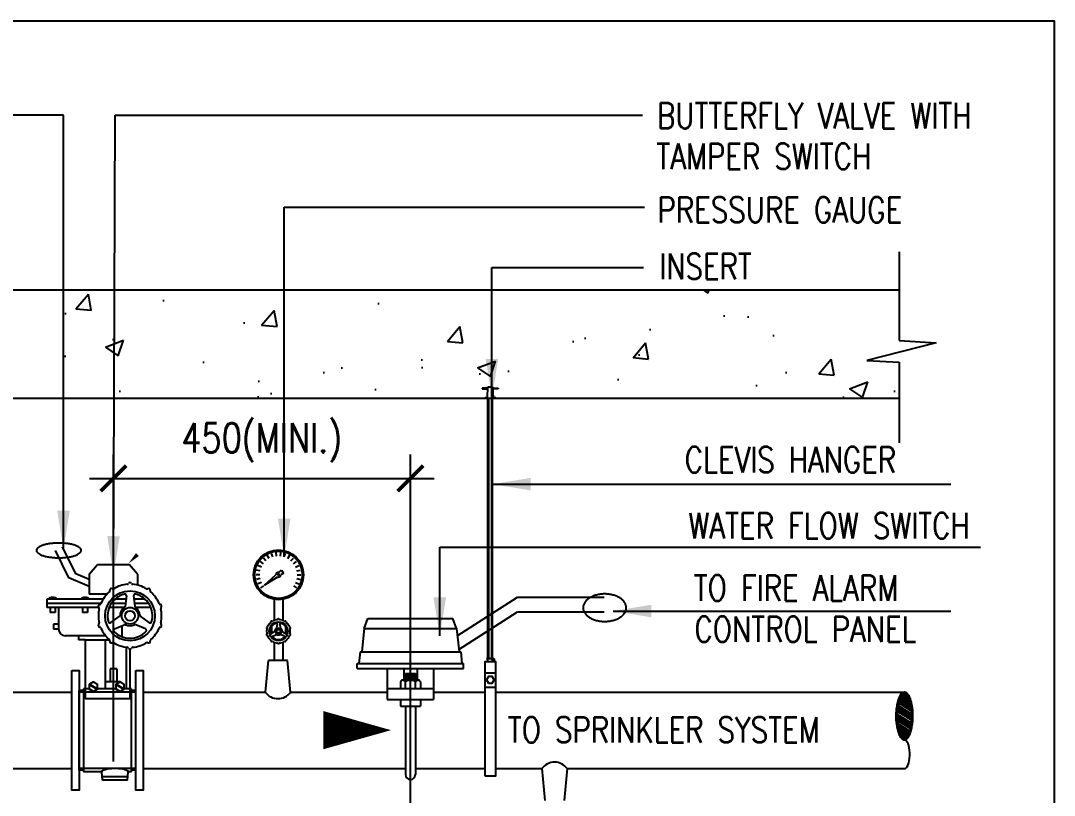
# Model space of a CAD drawing. Header units: millimetres. Extents: x -194958 to 83200, y -72620 to 64568.
# Drawn here: x -141166 to -139138, y -47763 to -46242 of the extents above; entities that cross this region are included whole.
import ezdxf

# ---------------------------------------------------------------- set-up
doc = ezdxf.new("R2010")
doc.units = ezdxf.units.MM
doc.header["$LTSCALE"] = 200
doc.header["$PDMODE"] = 3
doc.header["$PDSIZE"] = 150
doc.linetypes.add('DASH', pattern=[0.35, 0.25, -0.1])
doc.linetypes.add('PHANTOM2', pattern=[1.25, 0.625, -0.125, 0.125, -0.125, 0.125, -0.125])
doc.layers.get('Defpoints').update_dxf_attribs({"color": 8, "linetype": 'DASH'})
doc.layers.add('0 @ 100 (19)', color=7, linetype='Continuous', lineweight=18)
for name, color, linetype in [('60', 7, 'Continuous'), ('FP-DET', 7, 'Continuous'), ('FS', 3, 'PHANTOM2')]:
    doc.layers.add(name, color=color, linetype=linetype)
doc.styles.add('_ACM-ROMANS', font='romans.shx', dxfattribs={"width": 0.8})
doc.styles.get("Standard").update_dxf_attribs({"font": 'ARIALN.TTF'})
doc.dimstyles.new('_ACM-DIM-25-', dxfattribs={"dimscale": 25, "dimtxt": 2.3, "dimasz": 2, "dimexe": 1.875, "dimexo": 1.875, "dimgap": 1.25, "dimtad": 0, "dimdec": 0, "dimzin": 9, "dimdsep": 46, "dimtxsty": '_ACM-ROMANS', "dimblk1": 'ARCHTICK', "dimblk2": 'ARCHTICK', "dimsah": 1, "dimcen": 0, "dimdle": 1.875, "dimclre": 8, "dimadec": 0, "dimazin": 2, "dimtfac": 1, "dimtdec": 0, "dimtofl": 0, "dimtmove": 1, "dimatfit": 3, "dimfxl": 1, "dimtvp": 0.8, "dimfrac": 2, "dimtolj": 1, "dimtzin": 0, "dimarcsym": 0})
doc.dimstyles.new('Annotative', dxfattribs={"dimscale": 0, "dimtxt": 2.5, "dimasz": 2.5, "dimexe": 1.25, "dimexo": 0.625, "dimtad": 1, "dimtxsty": 'Standard', "dimcen": 2.5, "dimadec": 0, "dimazin": 0, "dimtfac": 1, "dimtmove": 0, "dimatfit": 3, "dimfxl": 1, "dimarcsym": 0})

# ---------------------------------------------------------------- blocks, each defined once
blk = doc.blocks.new('_ARCHTICK')
at = {"color": 0, "linetype": 'ByBlock', "const_width": 0.15}
blk.add_lwpolyline([(-0.5, -0.5), (0.5, 0.5)], dxfattribs=at)
blk = doc.blocks.new('*D5107')
at = {"color": 8, "linetype": 'Continuous', "lineweight": -2}
for p, q in [((-140983.7, -47696.3), (-140983.7, -47093.6)), ((-140401, -47802.7), (-140401, -47093.6))]:
    blk.add_line(p, q, dxfattribs=at)
at = {"color": 0, "linetype": 'Continuous', "lineweight": -2}
blk.add_line((-141030.6, -47140.5), (-140354.1, -47140.5), dxfattribs=at)
at = {"layer": 'Defpoints', "color": 0}
for p in [(-140401, -47140.5), (-140983.7, -47743.2), (-140401, -47849.6)]:
    blk.add_point(p, dxfattribs=at)
at = {"color": 0, "linetype": 'ByBlock', "lineweight": -2, "xscale": 50, "yscale": 50, "zscale": 50, "rotation": 180}
blk.add_blockref('_ARCHTICK', (-140983.7, -47140.5), dxfattribs=at)
at = {"color": 0, "linetype": 'ByBlock', "lineweight": -2, "xscale": 50, "yscale": 50, "zscale": 50}
blk.add_blockref('_ARCHTICK', (-140401, -47140.5), dxfattribs=at)
at = {"color": 0, "insert": (-140692.4, -47070.4), "char_height": 57.5, "attachment_point": 5, "style": '_ACM-ROMANS'}
blk.add_mtext('\\A1;450(MINI.)', dxfattribs=at)

msp = doc.modelspace()

# ---------------------------------------------------------------- hatches: boundary and pattern name
h = msp.add_hatch()
h.set_pattern_fill('AR-CONC', color=8, scale=2, style=0)
h.set_pattern_definition([(50, (-165669.8, -41647.12), (364.3693, -31.8782), [38.1, -419.1]), (355, (-165669.8, -41647.1), (-70.487, 382.1137), [30.48, -335.281]), (100.4514, (-165639.42, -41649.77), (293.8825, 350.2355), [32.38, -356.1805]), (46.1842, (-165669.8, -41545.5), (542.158, -84.085), [57.15, -628.65]), (96.6356, (-165624.6, -41552.5), (474.808, 494.852), [48.57, -534.271]), (351.1842, (-165669.8, -41545.5), (474.808, 494.852), [45.72, -502.92]), (21, (-165619, -41570.92), (303.2288, -204.5304), [38.1, -419.1]), (326, (-165619, -41570.9), (123.604, 368.376), [30.48, -335.28]), (71.4514, (-165593.7, -41587.96), (426.833, 163.8455), [32.38, -356.18]), (37.5, (-165669.79, -41647.12), (6.1772, 169.1101), [0, -331.216, 0, -340.36, 0, -336.55]), (7.5, (-165669.79, -41647.12), (133.6393, 200.3611), [0, -194.056, 0, -323.596, 0, -128.27]), (327.5, (-165783.07, -41647.12), (271.1812, -11.4575), [0, -127, 0, -396.24, 0, -525.78]), (317.5, (-165833.87, -41647.12), (296.2584, 50.853), [0, -165.1, 0, -263.144, 0, -373.38])])
h.paths.add_polyline_path([(-139442.4, -46983), (-139442.4, -46912.3), (-139505.5, -46908.7), (-139369.7, -46873.9), (-139442.4, -46869.5), (-139442.4, -46770.3), (-141449.4, -46770.3), (-141449.4, -46983)])

# ---------------------------------------------------------------- linework, layer by layer
for p, q in [((-139442.4, -46695.6, 0), (-139442.4, -46869.5, 0)), ((-141449.4, -46770.3, 0), (-139442.4, -46770.3, 0)), ((-139369.7, -46873.9, 0), (-139505.5, -46908.7, 0)), ((-139442.4, -46869.5, 0), (-139369.7, -46873.9, 0)), ((-139505.5, -46908.7, 0), (-139442.4, -46912.3, 0)), ((-139442.4, -46912.3, 0), (-139442.4, -47070.3, 0)), ((-141449.4, -46983, 0), (-139442.4, -46983, 0))]:
    msp.add_line(p, q)
at = {"color": 7, "linetype": 'Continuous'}
for p, q in [((-140671.2, -47294.7, 0), (-140673.4, -47287.7, 0)), ((-140663.7, -47293.1, 0), (-140664.4, -47285.8, 0)), ((-140656, -47293.1, 0), (-140655.2, -47285.8, 0)), ((-140648.5, -47294.7, 0), (-140646.2, -47287.7, 0)), ((-141031, -47328.7, 0), (-141014.7, -47309.2, 0)), ((-141014.7, -47309.2, 0), (-140952.8, -47309.2, 0)), ((-140936.5, -47328.7, 0), (-140952.8, -47309.2, 0)), ((-140689.5, -47308, 0), (-140695.4, -47303.7, 0)), ((-140684.4, -47302.3, 0), (-140689.3, -47296.8, 0)), ((-140678.2, -47297.8, 0), (-140681.8, -47291.4, 0)), ((-140641.5, -47297.8, 0), (-140637.8, -47291.4, 0)), ((-140635.3, -47302.3, 0), (-140630.4, -47296.8, 0)), ((-140630.2, -47308, 0), (-140624.2, -47303.7, 0)), ((-141031, -47328.7, 0), (-141031, -47367.9, 0)), ((-140936.5, -47328.7, 0), (-140936.5, -47349.9, 0)), ((-140696.5, -47329.6, 0), (-140703.9, -47329.6, 0)), ((-140695.7, -47321.9, 0), (-140702.9, -47320.4, 0)), ((-140693.3, -47314.6, 0), (-140700.1, -47311.7, 0)), ((-140687.5, -47349.7, 0), (-140664.7, -47330, 0)), ((-140658.7, -47324.8, 0), (-140654.1, -47320.8, 0)), ((-140649.8, -47326.8, 0), (-140654.9, -47329.9, 0)), ((-140654.1, -47320.8, 0), (-140649.8, -47326.8, 0)), ((-140626.3, -47314.6, 0), (-140619.6, -47311.7, 0)), ((-140623.9, -47321.9, 0), (-140616.8, -47320.4, 0)), ((-140623.1, -47329.6, 0), (-140615.8, -47329.6, 0)), ((-140695.7, -47337.2, 0), (-140702.9, -47338.7, 0)), ((-140693.3, -47344.5, 0), (-140700.1, -47347.5, 0)), ((-140689.5, -47351.1, 0), (-140695.4, -47355.4, 0)), ((-140661.8, -47334.1, 0), (-140687.5, -47349.7, 0)), ((-140630.2, -47351.1, 0), (-140624.2, -47355.4, 0)), ((-140626.3, -47344.5, 0), (-140619.6, -47347.5, 0)), ((-140623.9, -47337.2, 0), (-140616.8, -47338.7, 0)), ((-140996.5, -47367.9, 0), (-141031, -47367.9, 0)), ((-140958.2, -47371.1, 0), (-140960.7, -47391.7, 0)), ((-140944.1, -47371.1, 0), (-140941.5, -47391.7, 0)), ((-141003.9, -47377.7, 0), (-141114.2, -47377.7, 0)), ((-141114.2, -47377.7, 0), (-141114.2, -47393.8, 0)), ((-141008.1, -47385.7, 0), (-141114.2, -47385.7, 0)), ((-140960, -47385.7, 0), (-140987.8, -47385.7, 0)), ((-140959, -47377.7, 0), (-140980.9, -47377.7, 0)), ((-140921.4, -47377.7, 0), (-140943.3, -47377.7, 0)), ((-140914.5, -47385.7, 0), (-140942.3, -47385.7, 0)), ((-140668.6, -47376.5, 0), (-140668.6, -47419, 0)), ((-140651, -47376.5, 0), (-140651, -47419, 0)), ((-140309, -47449.4, -1.2), (-140190.6, -47373.4, -1.2)), ((-140190.6, -47373.4, -1.2), (-140020.8, -47373.4, -1.2)), ((-141012, -47393.8, 0), (-141114.2, -47393.8, 0)), ((-141107.7, -47393.8, 0), (-141107.7, -47403.6, 0)), ((-141097.9, -47403.6, 0), (-141107.7, -47403.6, 0)), ((-141097.9, -47393.8, 0), (-141097.9, -47403.6, 0)), ((-141091.4, -47393.8, 0), (-141091.4, -47436.2, 0)), ((-141044.1, -47393.8, 0), (-141044.1, -47403.6, 0)), ((-141034.3, -47403.6, 0), (-141044.1, -47403.6, 0)), ((-141034.3, -47393.8, 0), (-141034.3, -47403.6, 0)), ((-140962, -47393.8, 0), (-140992, -47393.8, 0)), ((-140988.5, -47423.5, 0), (-140970.7, -47410.1, 0)), ((-140910.2, -47393.8, 0), (-140940.3, -47393.8, 0)), ((-140913.8, -47423.5, 0), (-140930.3, -47411.1, 0)), ((-140306.1, -47476.5, -1.2), (-140190.6, -47402.4, -1.2)), ((-140190.6, -47402.4, -1.2), (-140020.8, -47402.4, -1.2)), ((-141091.4, -47426.5, 0), (-141101.2, -47426.5, 0)), ((-141101.2, -47426.5, 0), (-141101.2, -47436.2, 0)), ((-140981.4, -47435.8, 0), (-140962.4, -47427.7, 0)), ((-140967.4, -47429.9, 0), (-140967.4, -47451, 0)), ((-140920.9, -47435.8, 0), (-140939.9, -47427.7, 0)), ((-140673.5, -47431.3, 0), (-140673.5, -47445.3, 0)), ((-140662.5, -47425.9, 0), (-140663.4, -47433.6, 0)), ((-140657.2, -47425.9, 0), (-140656.2, -47433.6, 0)), ((-140646.1, -47431.3, 0), (-140646.1, -47445.3, 0)), ((-140491.5, -47435.2, 0), (-140484.4, -47415.6, 0)), ((-140484.4, -47415.6, 0), (-140317.7, -47415.6, 0)), ((-140310.5, -47435.2, 0), (-140317.7, -47415.6, 0)), ((-141091.4, -47436.2, 0), (-141101.2, -47436.2, 0)), ((-140999.2, -47449.3, 0), (-141078.3, -47449.3, 0)), ((-141052.2, -47449.3, 0), (-141052.2, -47457.4, 0)), ((-140673.8, -47445.5, 0), (-140667.2, -47440.5, 0)), ((-140671.2, -47450.1, 0), (-140664, -47447.1, 0)), ((-140648.5, -47450.1, 0), (-140655.6, -47447.1, 0)), ((-140645.8, -47445.5, 0), (-140652, -47440.9, 0)), ((-140491.5, -47435.2, 0), (-140496.4, -47480.5, 0)), ((-140491.5, -47435.2, 0), (-140310.5, -47435.2, 0)), ((-140310.5, -47435.2, 0), (-140305.6, -47480.5, 0)), ((-141039.2, -47457.4, 0), (-141052.2, -47457.4, 0)), ((-141039.2, -47457.4, 0), (-141039.2, -47573.2, 0)), ((-141039.2, -47457.4, 0), (-140991.3, -47457.4, 0)), ((-141000.1, -47457.4, 0), (-141000.1, -47553.6, 0)), ((-140957.7, -47553.6, 0), (-140957.7, -47471.8, 0)), ((-140668.6, -47462, 0), (-140668.6, -47497.7, 0)), ((-140651, -47462, 0), (-140651, -47497.7, 0)), ((-140951.1, -47573.2, 0), (-140951.1, -47475.4, 0)), ((-140499.7, -47480.9, 0), (-140502.1, -47503.7, 0)), ((-140499.7, -47480.9, 0), (-140302.3, -47480.9, 0)), ((-140302.3, -47480.9, 0), (-140299.9, -47503.7, 0)), ((-140685.6, -47560.2, 0), (-140679.7, -47497.7, 0)), ((-140642, -47497.7, 0), (-140679.7, -47497.7, 0)), ((-140636.2, -47560.2, 0), (-140642, -47497.7, 0)), ((-140505.4, -47503.7, 0), (-140296.6, -47503.7, 0)), ((-140505.4, -47513.5, 0), (-140505.4, -47503.7, 0)), ((-140505.4, -47513.5, 0), (-140296.6, -47513.5, 0)), ((-140446.7, -47513.5, 0), (-140446.7, -47574.8, 0)), ((-140414.1, -47513.5, 0), (-140414.1, -47536.3, 0)), ((-140388, -47513.5, 0), (-140388, -47536.3, 0)), ((-140355.4, -47513.5, 0), (-140355.4, -47574.8, 0)), ((-140296.6, -47513.5, 0), (-140296.6, -47503.7, 0)), ((-140990.3, -47514, 0), (-140990.3, -47540.1, 0)), ((-140977.2, -47514, 0), (-140990.3, -47514, 0)), ((-140977.2, -47514, 0), (-140977.2, -47540.1, 0)), ((-140410.8, -47523.2, 0), (-140410.8, -47536.3, 0)), ((-140410.8, -47523.2, 0), (-140391.2, -47523.2, 0)), ((-140409.2, -47525.2, 0), (-140392.9, -47525.2, 0)), ((-140409.2, -47529.1, 0), (-140392.9, -47529.1, 0)), ((-140409.2, -47533, 0), (-140392.9, -47533, 0)), ((-140407.5, -47527.2, 0), (-140394.5, -47527.2, 0)), ((-140407.5, -47531.1, 0), (-140394.5, -47531.1, 0)), ((-140391.2, -47523.2, 0), (-140391.2, -47536.3, 0)), ((-141031, -47553.6, 0), (-141042.5, -47553.6, 0)), ((-141042.5, -47553.6, 0), (-141042.5, -47716.7, 0)), ((-140978.9, -47553.6, 0), (-141014.7, -47553.6, 0)), ((-140970.7, -47540.1, 0), (-141000.1, -47540.1, 0)), ((-140947.9, -47553.6, 0), (-140962.6, -47553.6, 0)), ((-140947.9, -47716.7, 0), (-140947.9, -47553.6, 0)), ((-140446.7, -47552.6, 0), (-140355.4, -47552.6, 0)), ((-140420.6, -47539.6, 0), (-140420.6, -47552.6, 0)), ((-140415.7, -47536.3, 0), (-140386.3, -47536.3, 0)), ((-140410.8, -47552.6, 0), (-140410.8, -47539.6, 0)), ((-140407.5, -47535, 0), (-140394.5, -47535, 0)), ((-140391.2, -47552.6, 0), (-140391.2, -47539.6, 0)), ((-140381.4, -47539.6, 0), (-140381.4, -47552.6, 0)), ((-141042.5, -47556.9, 0), (-141050.6, -47556.9, 0)), ((-141050.6, -47713.5, 0), (-141050.6, -47556.9, 0)), ((-140939.7, -47560.2, 0), (-141050.6, -47560.2, 0)), ((-140951.1, -47573.2, 0), (-141039.2, -47573.2, 0)), ((-140939.7, -47556.9, 0), (-140947.9, -47556.9, 0)), ((-140939.7, -47713.5, 0), (-140939.7, -47556.9, 0)), ((-140446.7, -47574.8, 0), (-140355.4, -47574.8, 0)), ((-140420.6, -47574.8, 0), (-140420.6, -47587.9, 0)), ((-140420.6, -47587.9, 0), (-140381.4, -47587.9, 0)), ((-140410.8, -47587.9, 0), (-140410.8, -47721.7, 0)), ((-140391.2, -47587.9, 0), (-140391.2, -47721.7, 0)), ((-140381.4, -47574.8, 0), (-140381.4, -47587.9, 0)), ((-140939.7, -47710.2, 0), (-141050.6, -47710.2, 0)), ((-141042.5, -47713.5, 0), (-141050.6, -47713.5, 0)), ((-140939.7, -47713.5, 0), (-140947.9, -47713.5, 0)), ((-140142.9, -47710.2, 0), (-140137, -47772.7, 0)), ((-140093.5, -47710.2, 0), (-140099.4, -47772.7, 0)), ((-141006.6, -47716.7, 0), (-141042.5, -47716.7, 0)), ((-141005, -47733, 0), (-141006.6, -47716.7, 0)), ((-140956, -47733, 0), (-141005, -47733, 0)), ((-140956.2, -47726.5, 0), (-141004.6, -47726.5, 0)), ((-140956, -47733, 0), (-140954.4, -47716.7, 0)), ((-140947.9, -47716.7, 0), (-140954.4, -47716.7, 0))]:
    msp.add_line(p, q, dxfattribs=at)
at = {"elevation": 0}
for points in [[(-142227.9, -46241.7), (-139137.7, -46241.7), (-139137.7, -48783.5), (-142227.9, -48783.5)], [(-141065.2, -47517.7), (-141050.6, -47517.7), (-141050.6, -47752.7), (-141065.2, -47752.7)], [(-140939.7, -47517.7), (-140925.1, -47517.7), (-140925.1, -47752.7), (-140939.7, -47752.7)]]:
    msp.add_lwpolyline(points, close=True, dxfattribs=at)
at = {"color": 7, "linetype": 'Continuous', "elevation": -1.2}
for points in [[(-141046.6, -47281.8, 0.137461), (-141047.4, -47279, 0.089241), (-141050, -47276.3, 0.053342), (-141054, -47273.8, 0.034789), (-141059.5, -47271.6, 0.025241), (-141066.2, -47269.8, 0.020127), (-141073.8, -47268.5, 0.017424), (-141082.1, -47267.7, 0.016242), (-141090.7, -47267.4, 0.016242), (-141099.2, -47267.7, 0.017424), (-141107.5, -47268.5, 0.020127), (-141115.1, -47269.8, 0.025241), (-141121.8, -47271.6, 0.034789), (-141127.3, -47273.8, 0.053342), (-141131.4, -47276.3, 0.089241), (-141133.9, -47279, 0.137461), (-141134.7, -47281.8, 0.137461), (-141133.9, -47284.6, 0.089241), (-141131.4, -47287.3, 0.053342), (-141127.3, -47289.8, 0.034789), (-141121.8, -47292, 0.025241), (-141115.1, -47293.8, 0.020127), (-141107.5, -47295.1, 0.017424), (-141099.2, -47295.9, 0.016242), (-141090.7, -47296.2, 0.016242), (-141082.1, -47295.9, 0.017424), (-141073.8, -47295.1, 0.020127), (-141066.2, -47293.8, 0.025241), (-141059.5, -47292, 0.034789), (-141054, -47289.8, 0.053342), (-141050, -47287.3, 0.089241), (-141047.4, -47284.6, 0.137461)], [(-139977.5, -47394.3, 0.075735), (-139978.3, -47389, 0.068532), (-139980.7, -47384, 0.058236), (-139984.6, -47379.3, 0.048634), (-139989.9, -47375.2, 0.041243), (-139996.3, -47371.9, 0.036154), (-140003.6, -47369.4, 0.03303), (-140011.6, -47367.8, 0.031553), (-140019.8, -47367.3, 0.031553), (-140028.1, -47367.8, 0.03303), (-140036, -47369.4, 0.036154), (-140043.3, -47371.9, 0.041243), (-140049.7, -47375.2, 0.048634), (-140055, -47379.3, 0.058236), (-140058.9, -47384, 0.068532), (-140061.3, -47389, 0.075735), (-140062.1, -47394.3, 0.075735), (-140061.3, -47399.6, 0.068532), (-140058.9, -47404.6, 0.058236), (-140055, -47409.3, 0.048634), (-140049.7, -47413.4, 0.041243), (-140043.3, -47416.7, 0.036154), (-140036, -47419.2, 0.03303), (-140028.1, -47420.8, 0.031553), (-140019.8, -47421.3, 0.031553), (-140011.6, -47420.8, 0.03303), (-140003.6, -47419.2, 0.036154), (-139996.3, -47416.7, 0.041243), (-139989.9, -47413.4, 0.048634), (-139984.6, -47409.3, 0.058236), (-139980.7, -47404.6, 0.068532), (-139978.3, -47399.6, 0.075735)]]:
    msp.add_lwpolyline(points, format="xyb", close=True, dxfattribs=at)
at = {"color": 7, "linetype": 'Continuous'}
for points, elevation in [([(-141031, -47352.6), (-141071.3, -47335.3), (-141097.6, -47282.2)], -1.2), ([(-141031, -47339), (-141057.4, -47327.7), (-141083.7, -47274.7)], -1.2), ([(-141094.6, -47377.7), (-141094.8, -47377.1), (-141095.2, -47376.5), (-141095.9, -47375.9), (-141096.8, -47375.5), (-141097.9, -47375.1), (-141099.2, -47374.7), (-141100.6, -47374.5), (-141102, -47374.4), (-141103.5, -47374.4), (-141105, -47374.5), (-141106.4, -47374.7), (-141107.7, -47375.1), (-141108.8, -47375.5), (-141109.7, -47375.9), (-141110.4, -47376.5), (-141110.8, -47377.1), (-141110.9, -47377.7)], 0), ([(-141031, -47377.7), (-141031.2, -47377.1), (-141031.6, -47376.5), (-141032.3, -47375.9), (-141033.2, -47375.5), (-141034.3, -47375.1), (-141035.6, -47374.7), (-141037, -47374.5), (-141038.4, -47374.4), (-141039.9, -47374.4), (-141041.4, -47374.5), (-141042.8, -47374.7), (-141044.1, -47375.1), (-141045.2, -47375.5), (-141046.1, -47375.9), (-141046.8, -47376.5), (-141047.2, -47377.1), (-141047.3, -47377.7)], 0), ([(-140954.4, -47716.7), (-140954.8, -47715.5), (-140956.2, -47714.4), (-140958.3, -47713.3), (-140961.2, -47712.3), (-140964.8, -47711.5), (-140968.9, -47710.9), (-140973.4, -47710.4), (-140978.1, -47710.2), (-140982.9, -47710.2), (-140987.6, -47710.4), (-140992.1, -47710.9), (-140996.2, -47711.5), (-140999.8, -47712.3), (-141002.7, -47713.3), (-141004.8, -47714.4), (-141006.1, -47715.5), (-141006.6, -47716.7)], 0)]:
    msp.add_lwpolyline(points, dxfattribs=dict(at, elevation=elevation))
at = {"color": 7, "linetype": 'Continuous', "elevation": 0}
for points in [[(-141031, -47544.8), (-141015.3, -47554.5), (-141014.7, -47554.2), (-141030.5, -47544.4)], [(-141031, -47553.8), (-141022.9, -47558.9), (-141015.3, -47554.5), (-141031, -47544.8)], [(-141031, -47554.2), (-141031, -47554.2), (-141022.9, -47558.9), (-141031, -47553.8)], [(-141030.5, -47544.4), (-141014.7, -47554.2), (-141014.7, -47545.1), (-141022.9, -47540.1)], [(-141022.9, -47540.1), (-141014.7, -47545.1), (-141014.7, -47544.8), (-141014.7, -47544.8)], [(-140978.9, -47544.8), (-140963.1, -47554.5), (-140962.6, -47554.2), (-140978.3, -47544.4)], [(-140978.9, -47553.8), (-140970.7, -47558.9), (-140963.1, -47554.5), (-140978.9, -47544.8)], [(-140978.9, -47554.2), (-140978.9, -47554.2), (-140970.7, -47558.9), (-140978.9, -47553.8)], [(-140978.3, -47544.4), (-140962.6, -47554.2), (-140962.6, -47545.1), (-140970.7, -47540.1)], [(-140970.7, -47540.1), (-140962.6, -47545.1), (-140962.6, -47544.8), (-140962.6, -47544.8)]]:
    msp.add_lwpolyline(points, close=True, dxfattribs=at)
at = {"elevation": 0}
msp.add_lwpolyline([(-140439, -47634.7, 0, 75, 0), (-140571.8, -47634.7, 75, 75, 0)], format="xyseb", dxfattribs=at)
at = {"color": 7, "linetype": 'Continuous'}
for centre, radius in [((-140659.8, -47329.6, 0), 48.9), ((-140659.8, -47329.6, 0), 46.5), ((-140659.8, -47329.6, 0), 1.22), ((-140951.1, -47410.1, 0), 48.9), ((-140951.1, -47410.1, 0), 16.3), ((-140951.1, -47410.1, 0), 9.78), ((-140659.8, -47440.5, 0), 18.3), ((-140659.8, -47440.5, 0), 6.12), ((-140659.8, -47440.5, 0), 3.67)]:
    msp.add_circle(centre, radius, dxfattribs=at)
for centre, radius, start, end in [((-140659.8, -47329.6, 0), 4.89, 76.307, 185.2203), ((-140659.8, -47329.6, 0), 4.89, 246.7797, 355.693), ((-140951.1, -47410.1, 0), 62, 95.0925, 120.9075), ((-140956.9, -47345.2, 0), 3.26, 275.0925, 332.5789), ((-140951.1, -47348.2, 0), 3.26, 90, 152.5789), ((-140951.1, -47348.2, 0), 3.26, 27.4211, 90), ((-140945.3, -47345.2, 0), 3.26, 207.4211, 264.9075), ((-140951.1, -47410.1, 0), 62, 59.0925, 84.9075), ((-140951.1, -47410.1, 0), 62, 131.0925, 156.9075), ((-140951.1, -47410.1, 0), 44, 104.6513, 195.3487), ((-140994, -47361, 0), 3.26, 311.0925, 8.5789), ((-140987.6, -47360, 0), 3.26, 126, 188.5789), ((-140987.6, -47360, 0), 3.26, 63.4211, 126), ((-140984.6, -47354.2, 0), 3.26, 243.4211, 300.9075), ((-140961.5, -47370.7, 0), 3.26, 353.0089, 104.6513), ((-140940.8, -47370.7, 0), 3.26, 75.3487, 186.9911), ((-140951.1, -47410.1, 0), 44, 344.6513, 75.3487), ((-140917.6, -47354.2, 0), 3.26, 239.0925, 296.5789), ((-140914.7, -47360, 0), 3.26, 54, 116.5789), ((-140914.7, -47360, 0), 3.26, 351.4211, 54), ((-140908.3, -47361, 0), 3.26, 171.4211, 228.9075), ((-140951.1, -47410.1, 0), 62, 23.0925, 48.9075), ((-141010.1, -47391, 0), 3.26, 162, 224.5789), ((-141010.1, -47391, 0), 3.26, 99.4211, 162), ((-141011.1, -47384.6, 0), 3.26, 279.4211, 336.9075), ((-140964, -47391.3, 0), 3.26, 304.2015, 353.0089), ((-140938.3, -47391.3, 0), 3.26, 186.9911, 235.7985), ((-140891.1, -47384.6, 0), 3.26, 203.0925, 260.5789), ((-140892.2, -47391, 0), 3.26, 18, 80.5789), ((-140892.2, -47391, 0), 3.26, 315.4211, 18), ((-140951.1, -47410.1, 0), 62, 167.0925, 192.9075), ((-141014.7, -47395.6, 0), 3.26, 347.0925, 44.5789), ((-140951.1, -47410.1, 0), 19.6, 124.2015, 180), ((-140951.1, -47410.1, 0), 19.6, 4.2015, 55.7985), ((-140928.4, -47408.5, 0), 3.26, 184.2015, 233.009), ((-140887.6, -47395.6, 0), 3.26, 135.4211, 192.9075), ((-140951.1, -47410.1, 0), 62, 347.0925, 12.9075), ((-141010.1, -47429.3, 0), 3.26, 135.4211, 198), ((-141010.1, -47429.3, 0), 3.26, 198, 260.5789), ((-141014.7, -47424.7, 0), 3.26, 315.4211, 12.9075), ((-141011.1, -47435.7, 0), 3.26, 23.0925, 80.5789), ((-140990.5, -47420.9, 0), 3.26, 195.3487, 306.991), ((-140961.1, -47430.7, 0), 3.26, 64.2015, 113.0089), ((-140951.1, -47410.1, 0), 19.6, 244.2015, 295.7985), ((-140941.2, -47430.7, 0), 3.26, 66.9911, 115.7985), ((-140911.8, -47420.9, 0), 3.26, 233.009, 344.6513), ((-140891.1, -47435.7, 0), 3.26, 99.4211, 156.9075), ((-140892.2, -47429.3, 0), 3.26, 279.4211, 342), ((-140887.6, -47424.7, 0), 3.26, 167.0925, 224.5789), ((-140892.2, -47429.3, 0), 3.26, 342, 44.5789), ((-140681.9, -47433.3, 0), 1.22, 99.4211, 162), ((-140682.3, -47430.9, 0), 1.22, 279.4211, 336.9075), ((-140659.8, -47440.5, 0), 23.2, 131.0925, 156.9075), ((-140659.8, -47440.5, 0), 16.5, 104.6513, 195.3487), ((-140675.9, -47422.1, 0), 1.22, 311.0925, 8.5789), ((-140673.5, -47421.7, 0), 1.22, 126, 188.5789), ((-140673.5, -47421.7, 0), 1.22, 63.4211, 126), ((-140672.4, -47419.5, 0), 1.22, 243.4211, 300.9075), ((-140659.8, -47440.5, 0), 23.2, 95.0925, 120.9075), ((-140663.7, -47425.7, 0), 1.22, 353.0089, 104.6513), ((-140662, -47416.2, 0), 1.22, 275.0925, 332.5789), ((-140659.8, -47417.3, 0), 1.22, 90, 152.5789), ((-140659.8, -47417.3, 0), 1.22, 27.4211, 90), ((-140657.7, -47416.2, 0), 1.22, 207.4211, 264.9075), ((-140659.8, -47440.5, 0), 23.2, 59.0925, 84.9075), ((-140656, -47425.7, 0), 1.22, 75.3487, 186.9911), ((-140659.8, -47440.5, 0), 16.5, 344.6513, 75.3487), ((-140647.3, -47419.5, 0), 1.22, 239.0925, 296.5789), ((-140646.2, -47421.7, 0), 1.22, 54, 116.5789), ((-140646.2, -47421.7, 0), 1.22, 351.4211, 54), ((-140643.8, -47422.1, 0), 1.22, 171.4211, 228.9075), ((-140659.8, -47440.5, 0), 23.2, 23.0925, 48.9075), ((-140637.3, -47430.9, 0), 1.22, 203.0925, 260.5789), ((-140637.7, -47433.3, 0), 1.22, 18, 80.5789), ((-141078.3, -47436.2, 0), 13, 180, 270), ((-140951.1, -47410.1, 0), 62, 203.0925, 228.9075), ((-140980.1, -47438.8, 0), 3.26, 113.0089, 224.6513), ((-140951.1, -47410.1, 0), 44, 224.6513, 315.3487), ((-140922.1, -47438.8, 0), 3.26, 315.3487, 66.9911), ((-140951.1, -47410.1, 0), 62, 311.0925, 336.9075), ((-140681.9, -47433.3, 0), 1.22, 162, 224.5789), ((-140681.9, -47447.7, 0), 1.22, 135.4211, 198), ((-140659.8, -47440.5, 0), 23.2, 167.0925, 192.9075), ((-140681.9, -47447.7, 0), 1.22, 198, 260.5789), ((-140683.7, -47435.1, 0), 1.22, 347.0925, 44.5789), ((-140683.7, -47446, 0), 1.22, 315.4211, 12.9075), ((-140682.3, -47450.1, 0), 1.22, 23.0925, 80.5789), ((-140659.8, -47440.5, 0), 23.2, 203.0925, 228.9075), ((-140674.6, -47444.6, 0), 1.22, 195.3487, 306.991), ((-140670.7, -47451.3, 0), 1.22, 113.0089, 224.6513), ((-140659.8, -47440.5, 0), 16.5, 224.6513, 315.3487), ((-140659.8, -47440.5, 0), 7.34, 124.2015, 180), ((-140664.6, -47433.4, 0), 1.22, 304.2015, 353.0089), ((-140663.6, -47448.2, 0), 1.22, 64.2015, 113.0089), ((-140659.8, -47440.5, 0), 7.34, 244.2015, 295.7985), ((-140656.1, -47448.2, 0), 1.22, 66.9911, 115.7985), ((-140655, -47433.4, 0), 1.22, 186.9911, 235.7985), ((-140659.8, -47440.5, 0), 7.34, 4.2015, 55.7985), ((-140651.3, -47439.9, 0), 1.22, 184.2015, 233.009), ((-140649, -47451.3, 0), 1.22, 315.3487, 66.9911), ((-140645.1, -47444.6, 0), 1.22, 233.009, 344.6513), ((-140659.8, -47440.5, 0), 23.2, 311.0925, 336.9075), ((-140637.3, -47450.1, 0), 1.22, 99.4211, 156.9075), ((-140637.7, -47447.7, 0), 1.22, 279.4211, 342), ((-140636, -47435.1, 0), 1.22, 135.4211, 192.9075), ((-140659.8, -47440.5, 0), 23.2, 347.0925, 12.9075), ((-140636, -47446, 0), 1.22, 167.0925, 224.5789), ((-140637.7, -47433.3, 0), 1.22, 315.4211, 18), ((-140637.7, -47447.7, 0), 1.22, 342, 44.5789), ((-140994, -47459.3, 0), 3.26, 351.4211, 48.9075), ((-140987.6, -47460.3, 0), 3.26, 171.4211, 234), ((-140987.6, -47460.3, 0), 3.26, 234, 296.5789), ((-140984.6, -47466.1, 0), 3.26, 59.0925, 116.5789), ((-140951.1, -47410.1, 0), 62, 239.0925, 264.9075), ((-140956.9, -47475.1, 0), 3.26, 27.4211, 84.9075), ((-140945.3, -47475.1, 0), 3.26, 95.0925, 152.5789), ((-140951.1, -47410.1, 0), 62, 275.0925, 300.9075), ((-140917.6, -47466.1, 0), 3.26, 63.4211, 120.9075), ((-140914.7, -47460.3, 0), 3.26, 243.4211, 306), ((-140914.7, -47460.3, 0), 3.26, 306, 8.5789), ((-140908.3, -47459.3, 0), 3.26, 131.0925, 188.5789), ((-140675.9, -47459, 0), 1.22, 351.4211, 48.9075), ((-140673.5, -47459.3, 0), 1.22, 171.4211, 234), ((-140673.5, -47459.3, 0), 1.22, 234, 296.5789), ((-140672.4, -47461.5, 0), 1.22, 59.0925, 116.5789), ((-140659.8, -47440.5, 0), 23.2, 239.0925, 264.9075), ((-140662, -47464.9, 0), 1.22, 27.4211, 84.9075), ((-140659.8, -47463.8, 0), 1.22, 207.4211, 270), ((-140659.8, -47463.8, 0), 1.22, 270, 332.5789), ((-140657.7, -47464.9, 0), 1.22, 95.0925, 152.5789), ((-140659.8, -47440.5, 0), 23.2, 275.0925, 300.9075), ((-140647.3, -47461.5, 0), 1.22, 63.4211, 120.9075), ((-140646.2, -47459.3, 0), 1.22, 243.4211, 306), ((-140646.2, -47459.3, 0), 1.22, 306, 8.5789), ((-140643.8, -47459, 0), 1.22, 131.0925, 188.5789), ((-140951.1, -47472.1, 0), 3.26, 207.4211, 270), ((-140951.1, -47472.1, 0), 3.26, 270, 332.5789), ((-140415.7, -47541.6, 0), 5.3, 22.6199, 157.3801), ((-140401, -47552.6, 0), 16.3, 53.1301, 126.8699), ((-140386.3, -47541.6, 0), 5.3, 22.6199, 157.3801), ((-140401, -47721.7, 0), 9.78, 180, 0)]:
    msp.add_arc(centre, radius, start, end, dxfattribs=at)
for centre, start, end in [((-140660.9, -47542.2, 0), 216.0698, 323.9302), ((-140118.2, -47728.2, 0), 36.0698, 143.9302)]:
    msp.add_arc(centre, 30.6, start, end)
at = {"layer": '60', "color": 1, "linetype": 'Continuous'}
for p, q in [((-141238.4, -47560.2, 0), (-141065.2, -47560.2, 0)), ((-140925.1, -47560.2, 0), (-140685.6, -47560.2, 0)), ((-140636.2, -47560.2, 0), (-140446.7, -47560.2, 0)), ((-140355.4, -47560.2, 0), (-140254.4, -47560.2, 0)), ((-140234.2, -47560.2, 0), (-139431.8, -47560.2, 0)), ((-141238.4, -47710.2, 0), (-141065.2, -47710.2, 0)), ((-140925.1, -47710.2, 0), (-140410.8, -47710.2, 0)), ((-140391.2, -47710.2, 0), (-140254.4, -47710.2, 0)), ((-140234.2, -47710.2, 0), (-140142.9, -47710.2, 0)), ((-140093.5, -47710.2, 0), (-139431.8, -47710.2, 0))]:
    msp.add_line(p, q, dxfattribs=at)
at = {"layer": '60', "color": 1, "linetype": 'Continuous', "elevation": 0}
for points in [[(-139444.8, -47577.8), (-139415.5, -47596), (-139416.2, -47589.9), (-139443.3, -47573.1)], [(-139443.3, -47573.1), (-139416.2, -47589.9), (-139416.5, -47587.5), (-139442.6, -47571.4)], [(-139442.6, -47571.4), (-139416.5, -47587.5), (-139417.7, -47582), (-139440.8, -47567.6)], [(-139442.1, -47576.1), (-139419.4, -47590.2), (-139421.5, -47576.1), (-139435.2, -47567.6)], [(-139440.8, -47567.6), (-139417.7, -47582), (-139418.1, -47579.8), (-139439.9, -47566.3)], [(-139439.9, -47566.3), (-139418.1, -47579.8), (-139419.6, -47574.9), (-139438, -47563.5)], [(-139438, -47563.5), (-139419.6, -47574.9), (-139420.2, -47573.1), (-139437, -47562.7)], [(-139437, -47562.7), (-139420.2, -47573.1), (-139422.1, -47569), (-139434.9, -47561)], [(-139435.2, -47567.6), (-139421.5, -47576.1), (-139431.8, -47563.4), (-139431.8, -47563.4)], [(-139434.9, -47561), (-139422.1, -47569), (-139422.7, -47567.6), (-139433.8, -47560.7)], [(-139433.8, -47560.7), (-139422.7, -47567.6), (-139424.9, -47564.4), (-139431.8, -47560.2)], [(-139431.8, -47560.2), (-139424.9, -47564.4), (-139425.5, -47563.5), (-139430.3, -47560.5)], [(-139430.3, -47560.5), (-139425.5, -47563.5), (-139428.6, -47561), (-139428.6, -47561)], [(-139448.1, -47596), (-139415.4, -47616.2), (-139415.2, -47613.7), (-139447.8, -47593.5)], [(-139447.8, -47593.5), (-139415.2, -47613.7), (-139415.1, -47607.4), (-139447, -47587.5)], [(-139447, -47587.5), (-139415.1, -47607.4), (-139415, -47604.8), (-139446.5, -47585.2)], [(-139446.9, -47608.6), (-139419.2, -47625.8), (-139416.6, -47608.6), (-139444.4, -47591.4)], [(-139446.5, -47585.2), (-139415, -47604.8), (-139415.4, -47598.5), (-139445.4, -47579.8)], [(-139445.4, -47579.8), (-139415.4, -47598.5), (-139415.5, -47596), (-139444.8, -47577.8)], [(-139444.4, -47591.4), (-139416.6, -47608.6), (-139419.4, -47590.2), (-139442.1, -47576.1)], [(-139448.5, -47604.8), (-139416.3, -47624.7), (-139415.9, -47622.3), (-139448.4, -47602.2)], [(-139448.4, -47611.1), (-139417.3, -47630.4), (-139416.3, -47624.7), (-139448.5, -47604.8)], [(-139448.4, -47602.2), (-139415.9, -47622.3), (-139415.4, -47616.2), (-139448.1, -47596)], [(-139448.4, -47613.7), (-139417.8, -47632.6), (-139417.3, -47630.4), (-139448.4, -47611.1)], [(-139447.8, -47619.9), (-139419.1, -47637.7), (-139417.8, -47632.6), (-139448.4, -47613.7)], [(-139444.2, -47627.1), (-139421.5, -47641.2), (-139419.2, -47625.8), (-139446.9, -47608.6)], [(-139447.6, -47622.3), (-139419.8, -47639.6), (-139419.1, -47637.7), (-139447.8, -47619.9)], [(-139446.7, -47628.2), (-139421.4, -47643.8), (-139419.8, -47639.6), (-139447.6, -47622.3)], [(-139446.3, -47630.4), (-139422.3, -47645.3), (-139421.4, -47643.8), (-139446.7, -47628.2)], [(-139444.9, -47635.7), (-139424.1, -47648.6), (-139422.3, -47645.3), (-139446.3, -47630.4)], [(-139442.1, -47641.2), (-139428.4, -47649.7), (-139421.5, -47641.2), (-139444.2, -47627.1)], [(-139444.4, -47637.7), (-139425, -47649.7), (-139424.1, -47648.6), (-139444.9, -47635.7)], [(-139442.7, -47642.2), (-139427, -47651.9), (-139425, -47649.7), (-139444.4, -47637.7)], [(-139442.1, -47643.8), (-139428.1, -47652.5), (-139427, -47651.9), (-139442.7, -47642.2)], [(-139431.8, -47653.8), (-139431.8, -47653.8), (-139428.4, -47649.7), (-139442.1, -47641.2)], [(-139440.1, -47647.5), (-139430.2, -47653.6), (-139428.1, -47652.5), (-139442.1, -47643.8)], [(-139439.5, -47648.6), (-139431.4, -47653.6), (-139430.2, -47653.6), (-139440.1, -47647.5)], [(-139437, -47651.4), (-139433.4, -47653.6), (-139431.4, -47653.6), (-139439.5, -47648.6)], [(-139436.5, -47651.9), (-139436.5, -47651.9), (-139433.4, -47653.6), (-139437, -47651.4)]]:
    msp.add_lwpolyline(points, close=True, dxfattribs=at)
msp.add_lwpolyline([(-139431.8, -47710.2), (-139429.9, -47709.7), (-139428, -47708.3), (-139426.3, -47706), (-139424.7, -47702.8), (-139423.4, -47699), (-139422.4, -47694.6), (-139421.7, -47689.7), (-139421.4, -47684.6), (-139421.4, -47679.4), (-139421.7, -47674.3), (-139422.4, -47669.5), (-139423.4, -47665), (-139424.7, -47661.2), (-139426.3, -47658.1), (-139428, -47655.7), (-139429.9, -47654.3), (-139431.8, -47653.8)], dxfattribs=at)
at = {"layer": 'FP-DET', "color": 1}
for p, q in [((-140260.1, -46963.1, 0), (-140260.1, -46964.8, 0)), ((-140249.1, -46963.1, 0), (-140260.1, -46963.1, 0)), ((-140260.1, -46964.8, 0), (-140249.2, -46964.8, 0)), ((-140250, -46981.7, 0), (-140249, -46960.5, 0)), ((-140249, -46960.5, 0), (-140239.8, -46960.5, 0)), ((-140239.8, -46960.5, 0), (-140238.7, -46981.7, 0)), ((-140239.7, -46963.1, 0), (-140228.6, -46963.1, 0)), ((-140228.6, -46964.8, 0), (-140239.6, -46964.8, 0)), ((-140228.6, -46963.1, 0), (-140228.6, -46964.8, 0)), ((-140255.1, -46981.7, 0), (-140250, -46981.7, 0)), ((-140255.1, -46983, 0), (-140255.1, -46981.7, 0)), ((-140238.7, -46981.7, 0), (-140233.6, -46981.7, 0)), ((-140233.6, -46983, 0), (-140233.6, -46981.7, 0))]:
    msp.add_line(p, q, dxfattribs=at)
at = {"layer": 'FP-DET', "color": 7, "linetype": 'Continuous'}
for p, q in [((-140248.8, -47494.2, 0), (-140248.8, -46983, 0)), ((-140239.8, -47494.2, 0), (-140239.8, -46983, 0)), ((-140251.5, -47494.2, 0), (-140237.2, -47494.2, 0)), ((-140251.5, -47500.1, 0), (-140237.2, -47500.1, 0)), ((-140248.8, -47499, 0), (-140248.8, -47495.3, 0)), ((-140239.8, -47498.9, 0), (-140239.8, -47495.4, 0)), ((-140237.2, -47494.2, 0), (-140236.1, -47495.3, 0)), ((-140237.2, -47500.1, 0), (-140236.1, -47499.1, 0)), ((-140236.1, -47499.1, 0), (-140236.1, -47495.3, 0))]:
    msp.add_line(p, q, dxfattribs=at)
at = {"layer": 'FP-DET', "color": 1, "linetype": 'Continuous'}
for p, q in [((-140247.4, -47494.2, 0), (-140247.4, -46983, 0)), ((-140241.2, -47494.2, 0), (-140241.2, -46983, 0))]:
    msp.add_line(p, q, dxfattribs=at)
at = {"layer": 'FP-DET', "color": 7}
for p, q in [((-140234.2, -47522.6, 0), (-140254.4, -47522.6, 0)), ((-140234.2, -47550.7, 0), (-140254.4, -47550.7, 0))]:
    msp.add_line(p, q, dxfattribs=at)
at = {"layer": 'FP-DET', "color": 7, "elevation": 0}
for points in [[(-140254.4, -47724.9), (-140254.4, -47500.2), (-140234.2, -47500.2), (-140234.2, -47724.9)], [(-140248.1, -47542.5), (-140240.6, -47542.5), (-140236.8, -47535.9), (-140240.6, -47529.4), (-140248.1, -47529.4), (-140251.8, -47535.9)]]:
    msp.add_lwpolyline(points, close=True, dxfattribs=at)
at = {"layer": 'FP-DET', "color": 7, "linetype": 'Continuous'}
for centre, radius, start, end in [((-140251.2, -47497, 0), 2.88, 35.3245, 95.9037), ((-140251.2, -47497.3, 0), 2.88, 264.0963, 324.6755), ((-140244.4, -47503.5, 0), 9.35, 60.6559, 118.4196), ((-140244.4, -47490.8, 0), 9.35, 241.5804, 299.3441), ((-140237.5, -47497, 0), 2.88, 84.0963, 144.6755), ((-140237.5, -47497.3, 0), 2.88, 215.3245, 275.9037)]:
    msp.add_arc(centre, radius, start, end, dxfattribs=at)
at = {"layer": 'FS', "color": 1}
msp.add_solid([(-140933.7, -47292.9, 0), (-140939.5, -47287.1, 0), (-140954.1, -47307.6, 0)], dxfattribs=at)

# ---------------------------------------------------------------- texts
at = {"style": '_ACM-ROMANS', "width": 0.8}
for s, p in [('BUTTERFLY VALVE WITH', (-139917.4, -46453.1, 1.2)), ('TAMPER SWITCH', (-139918.7, -46533, 1.2)), ('PRESSURE GAUGE', (-139916.3, -46637.9, 0)), ('INSERT', (-139912.9, -46749.1, 0)), ('CLEVIS HANGER', (-139862.9, -47128.6, 0)), ('WATER FLOW SWITCH', (-139855.7, -47258.2, 1.2)), ('TO FIRE ALARM', (-139845.2, -47380.5, 1.2)), ('CONTROL PANEL ', (-139843.8, -47461.6, 1.2)), ('TO SPRINKLER SYSTEM', (-140210, -47658.9, 0))]:
    msp.add_text(s, height=50, dxfattribs=at).set_placement(p)

# ---------------------------------------------------------------- dimensions: what is measured, and where the dimension line sits
dim = msp.add_linear_dim(base=(-140401, -47140.5, 0), p1=(-140983.7, -47743.2, 0), p2=(-140401, -47849.6, 0), text='450(MINI.)', dimstyle='_ACM-DIM-25-', override={"dimfxl": 2, "dimarcsym": 1})
dim.commit()
dim.dimension.update_dxf_attribs({"geometry": '*D5107', "text_midpoint": (-140692.4, -47140.5, 0), "dimtype": 128})

# ---------------------------------------------------------------- leaders
for points in [[(-140983.7, -47328.8, 0), (-140980.1, -46427.1, 0), (-139945.6, -46427.1, 0)], [(-140648.5, -47294.7, 0), (-140648.5, -46608.1, 0), (-139941.7, -46608.1, 0)], [(-140241.1, -46981, 0), (-140241.2, -46726, 0), (-139943.6, -46726, 0)], [(-140239.8, -47151.7, 0), (-139340.9, -47151.7, 0)], [(-140343.4, -47449.2, 0), (-140343.3, -47275.7, 0), (-139282.8, -47275.7, 0)], [(-140003.3, -47400.8, 0), (-139340.9, -47400.8, 0)]]:
    msp.add_leader(points, dimstyle='Annotative', override={"dimscale": 1, "dimasz": 75})
at = {"layer": '0 @ 100 (19)'}
msp.add_leader([(-141081.6, -47278.8, -1.2), (-141081.6, -46427.1, -1.2), (-141216.7, -46427.1, -1.2)], dimstyle='Annotative', override={"dimscale": 1, "dimasz": 75}, dxfattribs=at)

doc.saveas('drawing.dxf')
